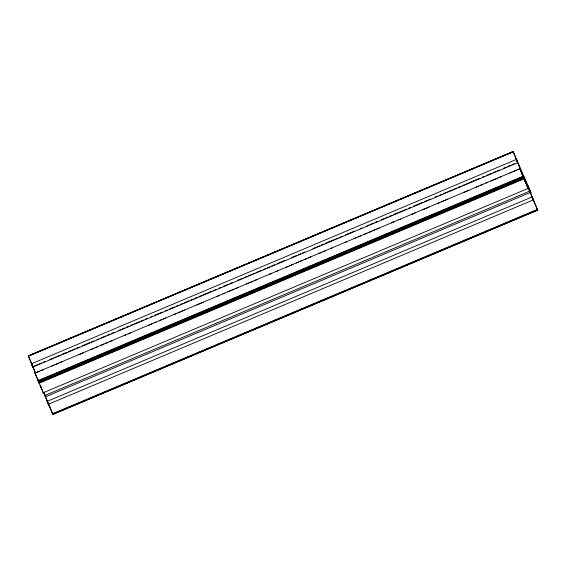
<?xml version="1.0" encoding="UTF-8"?>
<svg xmlns="http://www.w3.org/2000/svg" width="566" height="566" viewBox="0 0 566 566"><rect width="100%" height="100%" fill="white"/><g stroke="black" fill="none" stroke-linecap="round" stroke-linejoin="round"><path stroke-width="0.85" d="M528.382 189.129L519.821 168.746C520.536 169.588 522.659 176.486 523.663 177.307L516.609 160.022L517.635 162.746L32.786 367.086L28.342 355.972L513.213 151.61L531.021 192.921C530.314 192.079 528.184 185.181 527.179 184.353L537.7 210.156L52.787 414.39L47.098 401.344L531.955 196.996L533.632 200.704L524.781 180.504L528.389 189.115M28.434 356.219L513.284 151.886L513.143 151.504L28.342 355.972M31.392 363.832L516.234 159.499L513.284 151.886M32.793 367.079L32.658 366.697L37.547 364.638M39.174 363.952L41.622 362.919M43.249 362.233L44.877 361.547M49.766 359.488L52.213 358.455M53.841 357.769L56.289 356.743M57.916 356.049L60.364 355.024M61.991 354.337L66.88 352.278M68.514 351.585L70.955 350.559M72.582 349.873L75.03 348.84M76.658 348.154L79.106 347.121M82.36 345.748L89.697 342.656M91.324 341.97L93.772 340.944M97.034 339.572L98.661 338.878M101.109 337.852L105.998 335.794M107.625 335.1L110.066 334.074M111.7 333.388L114.141 332.355M118.216 330.636L120.664 329.61M122.291 328.924L124.739 327.891M126.367 327.205L128.807 326.172M130.442 325.485L132.883 324.46M134.517 323.773L139.406 321.707M141.033 321.021L143.481 319.995M145.108 319.309L147.556 318.276M150.811 316.903L152.445 316.217M154.886 315.184L162.223 312.092M165.477 310.72L167.112 310.034M169.552 309.001L174.441 306.942M176.076 306.256L178.516 305.223M180.151 304.536L182.592 303.51M184.219 302.824L189.108 300.758M190.742 300.072L193.183 299.046M194.817 298.36L197.258 297.327M198.892 296.641L201.333 295.608M202.961 294.921L211.925 291.143M213.559 290.457L216 289.431M219.261 288.052L220.889 287.365M223.337 286.339L228.225 284.281M229.853 283.587L232.301 282.561M238.003 280.156L242.892 278.097M244.519 277.411L246.967 276.378M248.594 275.692L251.042 274.659M252.669 273.972L255.117 272.946M256.745 272.26L261.634 270.194M263.261 269.508L265.709 268.482M267.336 267.796L269.784 266.763M271.411 266.077L274.673 264.704M277.114 263.671L284.45 260.579M291.787 257.488L296.676 255.429M298.303 254.742L300.744 253.71M302.378 253.023L304.819 251.997M312.97 248.559L315.418 247.533M317.045 246.847L319.486 245.814M321.12 245.128L323.561 244.095M325.195 243.408L334.159 239.63M335.787 238.944L338.227 237.918M339.862 237.232L342.303 236.199M345.564 234.826L354.528 231.048M360.231 228.643L361.865 227.957M366.754 225.898L369.195 224.865M370.822 224.178L373.27 223.145M374.897 222.459L377.345 221.433M381.42 219.714L383.861 218.681M385.496 217.995L387.936 216.969M389.571 216.283L392.012 215.25M393.639 214.564L406.678 209.066M408.312 208.38L410.753 207.354M414.015 205.974L422.979 202.196M424.606 201.51L427.054 200.484M428.681 199.798L430.309 199.112M435.197 197.046L437.645 196.02M439.273 195.334L441.721 194.301M443.348 193.614L445.796 192.582M447.423 191.895L452.312 189.836M453.939 189.15L456.387 188.117M458.014 187.431L460.462 186.405M462.089 185.712L464.537 184.686M466.165 184L479.204 178.502M482.458 177.13L484.093 176.443M486.534 175.41L491.422 173.352M493.057 172.665L495.498 171.632M497.132 170.946L499.573 169.92M503.648 168.201L506.096 167.168M507.723 166.482L510.164 165.456M511.798 164.77L514.239 163.737M42.33 390.498L43.547 393.455L34.979 373.079L519.821 168.746M37.052 372.265L39.493 371.239M41.127 370.553L43.568 369.52M51.718 366.089L54.166 365.056M55.793 364.37L58.241 363.337M59.869 362.65L62.31 361.624M78.61 354.755L83.499 352.696M90.836 349.604L93.277 348.571M94.904 347.885L97.352 346.852M100.614 345.479L103.868 344.107M105.502 343.421L107.943 342.388M109.578 341.701L112.018 340.675M124.244 335.525L126.685 334.492M128.319 333.806L130.76 332.773M148.688 325.217L151.95 323.844M154.391 322.818L156.025 322.125M159.279 320.752L161.727 319.726M163.355 319.04L165.803 318.007M173.946 314.576L176.394 313.543M178.021 312.856L180.469 311.824M182.096 311.137L184.544 310.111M196.763 304.954L199.211 303.928M200.838 303.242L203.286 302.209M217.139 296.372L219.58 295.339M222.841 293.966L224.469 293.28M227.73 291.907L230.171 290.874M231.805 290.188L234.246 289.162M235.88 288.476L238.321 287.443M246.472 284.012L248.913 282.979M250.547 282.293L252.988 281.26M254.622 280.573L257.063 279.54M269.289 274.39L271.73 273.364M276.618 271.305L278.253 270.612M285.582 267.527L288.03 266.494M289.658 265.808L292.919 264.435M296.181 263.063L298.622 262.03M300.256 261.343L302.697 260.31M304.324 259.624L306.772 258.598M308.399 257.905L310.847 256.879M318.998 253.441L321.438 252.415M323.066 251.729L325.514 250.696M330.403 248.637L332.03 247.95M345.069 242.453L346.696 241.767M354.033 238.675L356.481 237.649M358.108 236.963L360.549 235.93M363.811 234.557L367.072 233.185M368.699 232.492L371.147 231.466M372.775 230.779L375.223 229.746M376.85 229.06L379.298 228.027M391.516 222.877L393.964 221.851M398.853 219.785L400.48 219.099M411.892 214.295L415.147 212.922M422.484 209.83L424.925 208.797M426.559 208.111L429 207.085M437.15 203.647L439.591 202.614M441.225 201.928L443.666 200.902M445.3 200.215L447.741 199.182M464.042 192.313L468.931 190.254M476.261 187.162L478.709 186.136M480.336 185.443L482.784 184.417M486.038 183.044L487.673 182.358M490.927 180.979L493.375 179.953M495.002 179.266L497.45 178.233M499.078 177.547L501.526 176.514M509.676 173.083L512.117 172.05M513.744 171.364L516.192 170.338M517.819 169.651L520.267 168.618M37.915 380.656L522.758 176.316M38.063 381.031L522.906 176.691M38.233 381.449L523.076 177.108M38.424 381.909L523.267 177.575M38.63 382.39L523.472 178.057M38.828 382.849L523.67 178.516M39.004 383.26L523.847 178.927M43.221 392.783L528.064 188.45M43.469 392.415L44.827 395.478L529.67 191.138M48.386 403.961L45.407 396.823L530.25 192.49M48.315 404.301L533.158 199.968L537.693 210.17M52.511 413.774L537.353 209.441M53.537 413.767L58.425 411.708M60.053 411.022L62.501 409.989M64.128 409.303L66.569 408.277M68.203 407.591L71.457 406.218M73.905 405.185L82.869 401.407M88.572 399.002L93.461 396.943M95.095 396.257L97.536 395.224M99.163 394.537L101.611 393.512M103.238 392.818L105.686 391.792M109.762 390.073L112.202 389.047M113.837 388.354L116.278 387.328M117.905 386.642L120.353 385.609M121.98 384.922L130.944 381.144M132.578 380.458L135.019 379.425M136.647 378.739L139.095 377.713M142.356 376.34L151.32 372.562M152.947 371.876L155.388 370.843M157.023 370.157L158.65 369.471M163.539 367.405L165.987 366.379M167.614 365.693L170.062 364.66M171.689 363.973L174.137 362.94M175.764 362.254L180.653 360.195M182.28 359.509L184.728 358.476M186.355 357.79L188.803 356.764M190.431 356.078L192.879 355.045M196.133 353.672L203.47 350.58M205.097 349.894L207.545 348.861M210.8 347.489L212.434 346.802M214.875 345.769L219.764 343.711M221.398 343.024L223.839 341.998M225.473 341.305L227.914 340.279M231.989 338.56L234.43 337.527M236.064 336.841L238.505 335.815M240.14 335.129L242.581 334.096M244.215 333.409L253.179 329.631M254.806 328.945L257.247 327.912M258.881 327.226L261.322 326.2M264.584 324.827L275.989 320.016M279.25 318.644L280.877 317.958M283.325 316.925L288.214 314.866M289.842 314.18L292.289 313.147M293.917 312.46L296.365 311.427M297.992 310.741L302.881 308.682M304.515 307.996L306.956 306.963M308.583 306.277L311.031 305.251M312.658 304.565L315.106 303.532M316.734 302.845L325.698 299.067M327.325 298.381L329.773 297.348M333.034 295.976L334.662 295.289M337.11 294.256L341.998 292.197M343.626 291.511L346.067 290.478M351.776 288.08L356.665 286.014M358.292 285.328L360.74 284.302M362.367 283.616L364.808 282.583M366.443 281.896L368.883 280.863M372.959 279.151L375.407 278.118M377.034 277.432L379.482 276.399M381.109 275.713L383.557 274.687M385.184 274.001L388.446 272.621M390.887 271.595L398.223 268.503M405.553 265.412L410.442 263.353M412.076 262.666L414.517 261.634M416.152 260.947L418.592 259.914M420.22 259.228L421.854 258.542M426.743 256.483L429.184 255.45M430.818 254.764L433.259 253.738M434.893 253.052L437.334 252.019M438.961 251.332L443.85 249.273M445.484 248.587L447.925 247.554M449.56 246.868L452.001 245.835M453.635 245.149L456.889 243.776M459.337 242.743L468.301 238.965M474.004 236.567L478.893 234.501M480.52 233.815L482.968 232.789M484.595 232.102L487.043 231.07M488.67 230.383L491.118 229.35M495.193 227.638L497.634 226.605M499.262 225.919L501.709 224.886M503.337 224.2L505.785 223.174M507.412 222.488L516.376 218.709M518.003 218.016L520.451 216.99M522.078 216.304L524.526 215.271M527.788 213.898L536.745 210.12M49.766 406.501L52.716 414.114L537.523 209.823M52.787 414.39L537.629 210.05M513.213 151.61L28.3 355.844L32.488 365.247M517.628 162.753L516.234 159.499M47.112 401.336L48.287 403.954M32.58 365.735L32.368 365.296L32.566 365.862M49.171 405.539L49.334 405.787M48.57 404.605L48.789 405.037L48.591 404.471M32.87 366.379L33.727 368.325M40.766 386.295L41.438 387.823M38.198 380.741L37.165 378.3M42.033 389.825L40.059 385.191M533.158 199.968L531.941 197.01M44.827 395.478L45.407 396.823M48.959 405.058L48.704 404.471M33.217 366.902L33.613 367.85M45.613 396.094L45.216 395.153M35.432 372.753L32.771 366.379M48.252 403.395L45.662 397.212M35.425 372.952L31.767 364.355L32.658 366.697M35.941 375.18L34.851 372.69L34.979 373.079M45.506 396.837L43.929 392.79M36.111 375.605L37.052 378.024M37.865 379.185L38.821 381.647M52.716 414.114L52.857 414.496M523.232 175.538L527.753 186.377L523.232 175.538"/></g></svg>
